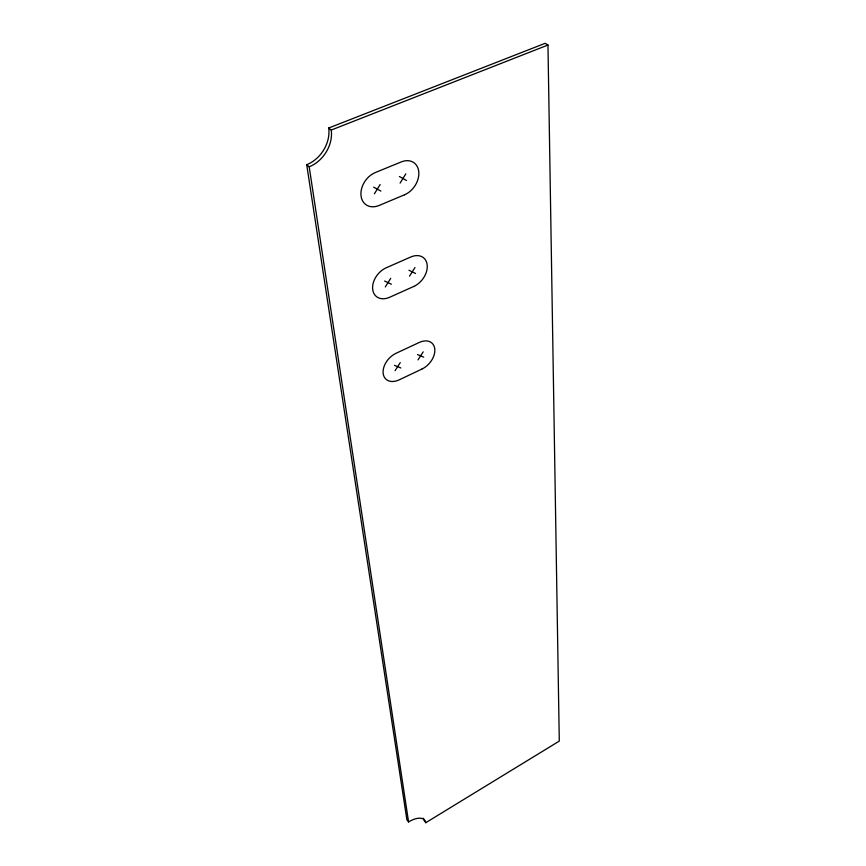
<?xml version="1.0" encoding="UTF-8"?>
<svg xmlns="http://www.w3.org/2000/svg" width="866" height="866" viewBox="0 0 866 866"><rect width="100%" height="100%" fill="white"/><g stroke="black" fill="none" stroke-linecap="round" stroke-linejoin="round"><path stroke-width="1.3" d="M374.426 193.768L380.142 184.501M400.092 183.094L405.797 173.882M385.305 286.927L390.728 278.322M409.531 276.146L414.955 267.583M395.091 370.67L400.254 362.637M418.029 359.866L423.193 351.867M425.78 822.7L559.284 741.101L547.962 45.032L545.158 43.3L328.712 128.006A30.635 24.443 -55.7 0 1 306.716 164.724L406.879 819.745L408.579 821.921A18.987 9.255 -39.5 0 1 425.78 822.7L424.091 820.546A18.965 9.266 -39.5 0 0 423.182 818.197M408.579 821.921L309.194 166.813A30.7 24.443 -55.6 0 0 331.256 130.041L547.962 45.032M394.463 365.355L400.85 367.963M417.488 354.54L423.712 357.182M384.623 281.028L391.4 284.221M408.936 270.257L415.539 273.483M373.657 187.186L380.878 191.083M399.421 176.523L406.446 180.453M328.712 128.006L331.256 130.041M306.716 164.724L309.194 166.813M421.926 369.057L399.183 379.849A17.168 11.788 -47.2 0 1 383.151 373.365A17.168 11.788 -47.2 0 1 396.13 353.252L419.274 342.46A17.071 11.615 -48.1 0 1 434.786 349.085A17.071 11.615 -48.1 0 1 421.926 369.057M413.699 286.484L389.7 297.255A18.143 13.033 -50.1 0 1 372.683 289.298A18.143 13.033 -50.1 0 1 386.312 267.746L410.765 256.996A18.045 12.828 -51 0 1 427.198 265.093A18.045 12.828 -51 0 1 413.699 286.484M404.563 194.774L379.156 205.448A19.279 14.451 -54.2 0 1 361.025 195.727A19.279 14.451 -54.2 0 1 375.379 172.529L401.294 161.91A19.193 14.192 -55.1 0 1 418.765 171.76A19.193 14.192 -55.1 0 1 404.563 194.774"/></g></svg>
